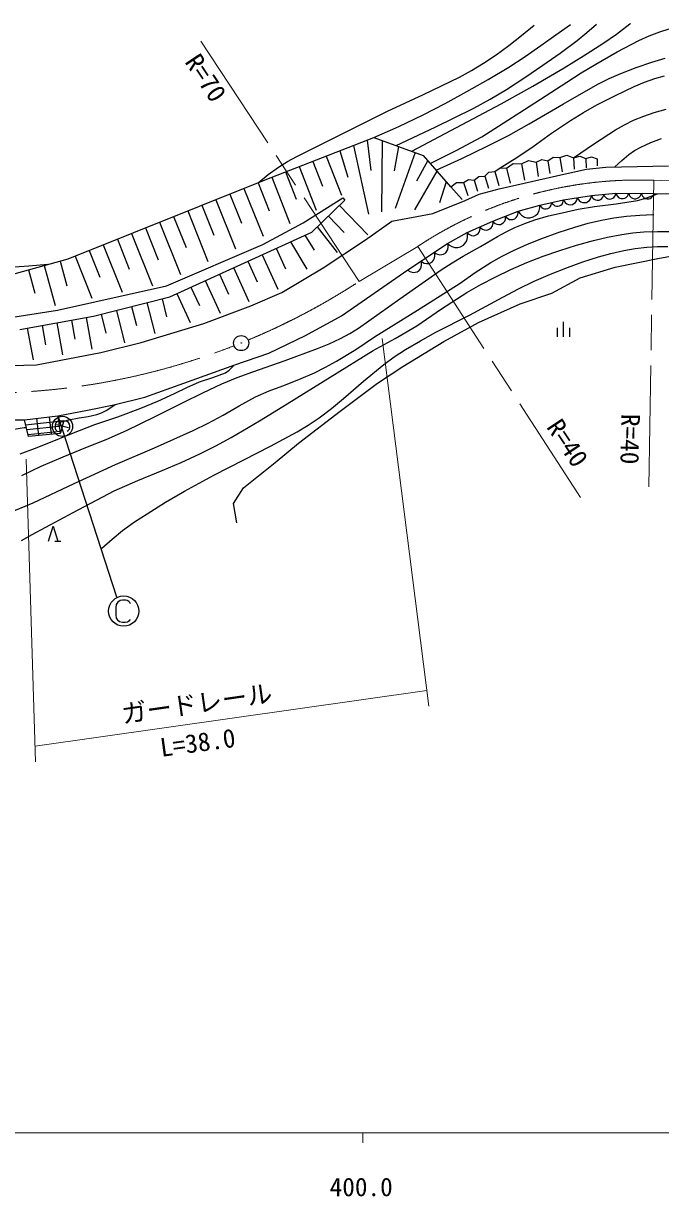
# Model space of a CAD drawing. Units: millimetres, scale not verified. Extents: x 40000 to 680000, y 20000 to 380000.
# Drawn here: x 434490 to 497394, y 198715 to 314470 of the extents above; entities that cross this region are included whole.
import ezdxf
from ezdxf.enums import TextEntityAlignment as Align

# ---------------------------------------------------------------- set-up
doc = ezdxf.new("R2010")
doc.units = ezdxf.units.MM
doc.header["$LTSCALE"] = 1000
doc.linetypes.add('CHAIN', pattern=[18.5, 12, -1.5, 3.5, -1.5])
for name, color, linetype, lineweight in [('M-BGD', 7, 'Continuous', 25), ('M-BMK', 2, 'CHAIN', 13), ('M-BMK-HTXT', 7, 'Continuous', 13), ('M-BMK-SRVR', 3, 'Continuous', 25), ('M-SUV', 7, 'Continuous', 13)]:
    doc.layers.add(name, color=color, linetype=linetype, lineweight=lineweight)
doc.styles.add('ＭＳ ゴシック', font='')
doc.styles.get('ＭＳ ゴシック').set_extended_font_data('MS Gothic')

# ---------------------------------------------------------------- blocks, each defined once
blk = doc.blocks.new('plus')
at = {"color": 0, "linetype": 'Continuous', "lineweight": -2}
for p, q in [((-1.25, 0), (1.25, 0)), ((0, -1.25), (0, 1.25))]:
    blk.add_line(p, q, dxfattribs=at)

msp = doc.modelspace()

# ---------------------------------------------------------------- linework, layer by layer
at = {"layer": 'M-BGD'}
for p, q in [((483669, 313281), (484923, 314305)), ((487038, 313339), (488514, 314367)), ((490121, 313584), (491081, 314412)), ((493036, 313430), (494360, 314428)), ((494360, 314428), (494384, 314446)), ((494384, 314446), (494416, 314470)), ((497318, 313652), (498252, 313942)), ((482403, 312288), (483669, 313281)), ((485577, 312306), (487038, 313339)), ((487474, 311539), (489149, 312787)), ((489149, 312787), (490121, 313584)), ((491685, 312486), (493036, 313430)), ((493126, 311657), (495264, 312797)), ((495264, 312797), (496274, 313250)), ((496274, 313250), (497318, 313652)), ((479909, 310538), (481169, 311385)), ((481169, 311385), (482403, 312288)), ((484016, 311210), (485577, 312306)), ((485771, 310345), (487474, 311539)), ((489799, 311262), (491685, 312486)), ((491015, 310463), (493126, 311657)), ((478734, 309820), (479909, 310538)), ((482429, 310168), (484016, 311210)), ((483989, 309123), (485771, 310345)), ((487880, 310089), (489799, 311262)), ((489566, 309601), (491015, 310463)), ((494994, 310120), (496540, 310650)), ((496540, 310650), (497848, 311051)), ((473991, 307453), (477538, 309160)), ((477538, 309160), (478734, 309820)), ((480371, 308935), (482429, 310168)), ((482176, 307953), (483989, 309123)), ((484783, 308296), (487880, 310089)), ((488148, 308686), (489566, 309601)), ((492320, 309033), (493473, 309534)), ((493473, 309534), (494994, 310120)), ((496818, 309025), (497778, 309293)), ((478282, 307753), (480371, 308935)), ((480574, 307009), (482176, 307953)), ((481656, 306554), (484783, 308296)), ((483951, 305977), (488148, 308686)), ((487797, 306541), (491192, 308476)), ((491192, 308476), (492320, 309033)), ((492934, 307366), (494797, 308245)), ((494797, 308245), (495793, 308662)), ((495793, 308662), (496818, 309025)), ((470423, 305803), (473991, 307453)), ((476133, 306577), (478282, 307753)), ((478951, 306122), (480574, 307009)), ((491102, 306434), (492934, 307366)), ((465959, 303565), (470423, 305803)), ((473967, 305459), (476133, 306577)), ((475127, 304249), (478951, 306122)), ((477252, 304193), (481656, 306554)), ((479749, 303296), (483951, 305977)), ((484429, 304550), (487797, 306541)), ((488486, 304900), (489779, 305694)), ((489779, 305694), (491102, 306434)), ((495732, 305328), (496763, 305686)), ((496763, 305686), (497944, 306029)), ((471545, 304315), (473967, 305459)), ((482369, 303422), (484429, 304550)), ((486635, 303647), (488486, 304900)), ((492961, 303983), (493828, 304475)), ((493828, 304475), (494733, 304918)), ((494733, 304918), (495732, 305328)), ((461488, 301335), (465959, 303565)), ((469097, 303226), (471545, 304315)), ((471282, 302431), (475127, 304249)), ((472851, 301861), (477252, 304193)), ((477218, 301946), (479749, 303296)), ((480281, 302347), (482369, 303422)), ((484818, 302345), (486635, 303647)), ((490863, 302628), (492961, 303983)), ((458346, 299029), (469097, 303226)), ((467081, 302439), (468562, 295652)), ((468425, 302964), (468797, 299958)), ((469097, 303226), (473961, 301457)), ((469908, 302931), (469840, 295887)), ((471529, 302342), (471085, 299925)), ((477771, 301134), (480281, 302347)), ((483203, 301257), (484818, 302345)), ((488798, 301222), (490863, 302628)), ((494829, 301926), (495432, 302260)), ((495432, 302260), (496446, 302721)), ((496446, 302721), (497480, 303125)), ((460571, 300844), (461488, 301335)), ((464394, 301390), (465905, 297517)), ((465737, 301914), (466509, 299319)), ((473150, 301752), (471186, 296224)), ((473961, 301457), (476666, 298336)), ((474660, 300650), (477218, 301946)), ((475241, 299980), (477771, 301134)), ((481553, 300219), (483203, 301257)), ((485102, 300795), (485662, 301049)), ((485662, 301049), (486263, 300917)), ((486263, 300917), (486803, 301284)), ((486803, 301284), (487454, 301253)), ((487454, 301253), (488132, 301462)), ((487454, 301253), (487668, 299817)), ((488132, 301462), (488798, 301222)), ((488798, 301222), (489425, 301380)), ((488798, 301222), (488860, 300092)), ((489425, 301380), (490020, 301131)), ((490020, 301131), (490591, 301304)), ((490020, 301131), (490051, 300214)), ((490591, 301304), (491151, 301100)), ((491151, 301100), (491151, 300428)), ((493559, 300955), (494259, 301543)), ((494259, 301543), (494829, 301926)), ((458653, 299552), (459687, 300302)), ((459687, 300302), (460571, 300844)), ((460362, 299816), (461410, 297131)), ((461706, 300341), (463388, 296032)), ((463050, 300865), (464008, 298411)), ((475313, 299897), (473104, 296089)), ((474412, 300937), (473306, 298915)), ((480454, 299802), (481039, 299878)), ((481039, 299878), (481553, 300219)), ((481039, 299878), (481436, 298473)), ((481553, 300219), (482169, 300184)), ((482169, 300184), (482847, 300647)), ((482169, 300184), (482536, 298717)), ((482847, 300647), (483666, 300611)), ((483666, 300611), (484354, 300942)), ((483666, 300611), (483972, 299023)), ((484354, 300942), (485102, 300795)), ((485102, 300795), (485316, 299359)), ((486263, 300917), (486477, 299664)), ((487847, 299609), (490097, 300080)), ((490097, 300080), (491981, 300301)), ((491981, 300301), (498185, 300412)), ((492895, 300317), (493559, 300955)), ((438900, 291240), (458346, 299029)), ((457652, 298751), (458653, 299552)), ((457652, 298751), (458763, 295977)), ((459018, 299292), (460799, 294731)), ((476215, 298856), (475560, 296762)), ((476701, 298351), (477256, 298773)), ((477256, 298773), (477954, 298779)), ((477954, 298779), (478432, 299074)), ((477954, 298779), (478381, 297496)), ((478432, 299074), (478992, 299023)), ((478992, 299023), (479451, 299379)), ((478992, 299023), (479328, 297923)), ((479451, 299379), (480031, 299390)), ((480031, 299390), (480454, 299802)), ((480031, 299390), (480398, 298229)), ((481449, 298141), (487847, 299609)), ((454874, 297638), (456022, 294773)), ((456263, 298195), (458145, 293496)), ((476701, 298351), (477801, 297098)), ((478090, 297005), (479482, 297614)), ((479482, 297614), (481449, 298141)), ((490569, 297484), (492992, 297720)), ((491746, 297458), (491781, 297602)), ((491781, 297602), (491840, 297467)), ((492899, 297451), (492957, 297576)), ((492957, 297576), (492992, 297720)), ((492992, 297720), (493038, 297575)), ((492992, 297720), (496761, 297686)), ((493038, 297575), (493112, 297452)), ((494124, 297443), (494197, 297564)), ((494197, 297564), (494248, 297708)), ((494248, 297708), (494294, 297564)), ((494294, 297564), (494369, 297440)), ((495380, 297431), (495453, 297553)), ((495453, 297553), (495505, 297697)), ((495505, 297697), (495551, 297552)), ((495551, 297552), (495625, 297429)), ((495932, 297220), (496740, 297511)), ((496636, 297420), (496710, 297542)), ((496710, 297542), (496761, 297686)), ((496740, 297511), (496917, 297580)), ((496761, 297686), (502863, 297619)), ((496917, 297580), (497094, 297648)), ((452096, 296525), (453280, 293569)), ((453485, 297082), (455428, 292231)), ((462104, 294782), (466023, 297280)), ((462957, 293886), (466234, 297041)), ((465688, 296515), (468490, 293605)), ((466023, 297280), (466234, 297041)), ((474905, 295703), (478090, 297005)), ((483334, 295936), (485488, 296542)), ((485471, 296270), (485488, 296542)), ((485488, 296542), (487810, 297080)), ((485488, 296542), (485562, 296419)), ((485562, 296419), (485658, 296321)), ((486398, 296285), (486509, 296384)), ((486509, 296384), (486593, 296538)), ((486593, 296538), (486633, 296667)), ((486633, 296667), (486649, 296811)), ((486649, 296811), (486723, 296688)), ((486723, 296688), (486819, 296591)), ((486819, 296591), (486962, 296489)), ((486962, 296489), (487106, 296449)), ((487106, 296449), (487252, 296437)), ((487252, 296437), (487432, 296479)), ((487432, 296479), (487559, 296554)), ((487559, 296554), (487670, 296653)), ((487670, 296653), (487754, 296807)), ((487754, 296807), (487794, 296936)), ((487794, 296936), (487810, 297080)), ((487810, 297080), (490569, 297484)), ((487810, 297080), (487885, 296929)), ((487885, 296929), (487987, 296807)), ((487987, 296807), (488144, 296675)), ((488144, 296675), (488308, 296614)), ((488308, 296614), (488478, 296586)), ((488478, 296586), (488691, 296617)), ((488691, 296617), (488846, 296693)), ((488846, 296693), (488986, 296798)), ((488986, 296798), (489098, 296969)), ((489098, 296969), (489158, 297116)), ((489158, 297116), (489190, 297282)), ((489190, 297282), (489265, 297131)), ((489265, 297131), (489367, 297009)), ((489271, 296129), (490887, 296404)), ((489367, 297009), (489524, 296877)), ((489524, 296877), (489688, 296816)), ((489688, 296816), (489857, 296788)), ((489857, 296788), (490071, 296819)), ((490071, 296819), (490226, 296895)), ((490226, 296895), (490365, 297000)), ((490365, 297000), (490478, 297171)), ((490478, 297171), (490537, 297317)), ((490537, 297317), (490569, 297484)), ((490569, 297484), (490628, 297349)), ((490628, 297349), (490712, 297238)), ((490712, 297238), (490843, 297116)), ((490843, 297116), (490984, 297057)), ((490887, 296404), (493006, 296667)), ((490984, 297057), (491131, 297025)), ((491131, 297025), (491318, 297043)), ((491318, 297043), (491456, 297103)), ((491456, 297103), (491582, 297188)), ((491582, 297188), (491688, 297333)), ((491688, 297333), (491746, 297458)), ((491840, 297467), (491924, 297356)), ((491924, 297356), (492055, 297234)), ((492055, 297234), (492195, 297174)), ((492195, 297174), (492342, 297143)), ((492342, 297143), (492530, 297161)), ((492530, 297161), (492668, 297220)), ((492668, 297220), (492794, 297306)), ((492794, 297306), (492899, 297451)), ((493006, 296667), (495119, 296990)), ((493112, 297452), (493234, 297312)), ((493234, 297312), (493371, 297236)), ((493371, 297236), (493518, 297187)), ((493518, 297187), (493713, 297186)), ((493713, 297186), (493861, 297231)), ((493861, 297231), (494000, 297305)), ((494000, 297305), (494124, 297443)), ((494369, 297440), (494490, 297301)), ((494490, 297301), (494627, 297225)), ((494627, 297225), (494775, 297176)), ((494775, 297176), (494969, 297174)), ((494969, 297174), (495117, 297220)), ((495117, 297220), (495256, 297294)), ((495119, 296990), (495932, 297220)), ((495256, 297294), (495380, 297431)), ((495625, 297429), (495746, 297290)), ((495746, 297290), (495884, 297213)), ((495884, 297213), (496031, 297165)), ((496031, 297165), (496226, 297163)), ((496226, 297163), (496374, 297209)), ((496374, 297209), (496512, 297283)), ((496512, 297283), (496636, 297420)), ((449318, 295413), (450539, 292365)), ((450707, 295969), (452711, 290966)), ((464596, 295463), (466143, 293856)), ((470861, 294955), (474905, 295703)), ((480844, 294960), (483334, 295936)), ((482071, 295136), (482095, 295286)), ((482095, 295286), (482089, 295448)), ((482089, 295448), (482192, 295323)), ((482192, 295323), (482314, 295231)), ((482314, 295231), (482489, 295142)), ((482820, 295131), (483013, 295207)), ((483013, 295207), (483141, 295311)), ((483141, 295311), (483249, 295439)), ((483249, 295439), (483317, 295624)), ((483317, 295624), (483341, 295773)), ((483341, 295773), (483334, 295936)), ((483334, 295936), (483485, 295711)), ((483485, 295711), (483673, 295538)), ((483673, 295538), (483950, 295360)), ((483950, 295360), (484223, 295297)), ((484223, 295297), (484499, 295288)), ((484499, 295288), (484832, 295382)), ((484832, 295382), (485063, 295533)), ((484994, 295092), (486317, 295471)), ((485063, 295533), (485263, 295729)), ((485263, 295729), (485407, 296025)), ((485407, 296025), (485471, 296270)), ((485658, 296321), (485801, 296220)), ((485801, 296220), (485945, 296180)), ((485945, 296180), (486091, 296168)), ((486091, 296168), (486271, 296210)), ((486271, 296210), (486398, 296285)), ((486317, 295471), (487667, 295795)), ((487667, 295795), (489271, 296129)), ((491572, 295062), (492793, 295289)), ((492793, 295289), (494033, 295458)), ((494033, 295458), (495358, 295567)), ((495358, 295567), (496680, 295616)), ((496680, 295616), (496700, 295617)), ((496700, 295617), (496730, 295618)), ((446540, 294300), (447797, 291161)), ((447929, 294856), (449994, 289701)), ((458131, 292655), (462104, 294782)), ((463503, 294412), (465463, 291875)), ((468257, 293126), (470861, 294955)), ((478287, 293850), (480844, 294960)), ((479495, 293884), (479559, 294079)), ((479559, 294079), (479578, 294236)), ((479578, 294236), (479565, 294405)), ((479565, 294405), (479677, 294279)), ((479677, 294279), (479808, 294188)), ((479808, 294188), (479994, 294101)), ((479994, 294101), (480168, 294085)), ((480168, 294085), (480339, 294103)), ((480339, 294103), (480537, 294189)), ((480537, 294189), (480666, 294302)), ((480666, 294302), (480774, 294440)), ((480774, 294440), (480837, 294634)), ((480837, 294634), (480857, 294791)), ((480857, 294791), (480844, 294960)), ((480844, 294960), (480947, 294835)), ((480947, 294835), (481069, 294743)), ((481069, 294743), (481244, 294654)), ((481244, 294654), (481410, 294633)), ((481410, 294633), (481575, 294644)), ((481575, 294644), (481768, 294719)), ((481768, 294719), (481896, 294823)), ((481896, 294823), (482004, 294952)), ((482004, 294952), (482071, 295136)), ((482135, 293917), (482997, 294335)), ((482489, 295142), (482656, 295121)), ((482656, 295121), (482820, 295131)), ((482997, 294335), (483986, 294742)), ((483986, 294742), (484994, 295092)), ((487291, 293846), (488943, 294381)), ((488943, 294381), (490248, 294750)), ((490248, 294750), (491572, 295062)), ((443762, 293187), (444944, 290236)), ((445151, 293743), (447223, 288570)), ((448928, 287499), (462957, 293886)), ((460853, 292928), (462470, 290216)), ((462256, 293566), (463202, 292090)), ((464074, 290356), (468257, 293126)), ((476368, 292773), (478287, 293850)), ((478113, 292788), (478260, 293021)), ((478260, 293021), (478328, 293337)), ((478334, 293586), (478287, 293850)), ((478287, 293850), (478398, 293724)), ((478328, 293337), (478334, 293586)), ((478398, 293724), (478529, 293632)), ((478529, 293632), (478715, 293546)), ((478715, 293546), (478889, 293530)), ((478889, 293530), (479060, 293547)), ((479060, 293547), (479258, 293633)), ((479258, 293633), (479388, 293747)), ((479388, 293747), (479495, 293884)), ((479625, 292458), (481302, 293445)), ((481302, 293445), (482135, 293917)), ((484267, 292697), (485666, 293257)), ((485666, 293257), (487291, 293846)), ((489104, 292597), (490771, 293055)), ((490771, 293055), (492163, 293385)), ((492163, 293385), (493577, 293659)), ((493577, 293659), (494655, 293810)), ((494655, 293810), (495739, 293901)), ((495739, 293901), (497077, 293946)), ((497077, 293946), (498428, 293930)), ((440984, 292074), (442043, 289431)), ((442373, 292631), (444240, 287969)), ((448629, 288572), (458131, 292655)), ((459450, 292289), (460368, 290271)), ((472431, 290148), (476368, 292773)), ((475104, 291712), (475056, 291898)), ((475056, 291898), (475206, 291780)), ((475114, 291534), (475104, 291712)), ((475206, 291780), (475370, 291704)), ((475370, 291704), (475594, 291645)), ((475791, 291663), (475978, 291716)), ((475978, 291716), (476181, 291852)), ((476181, 291852), (476303, 292004)), ((476303, 292004), (476395, 292179)), ((476417, 292587), (476368, 292773)), ((476368, 292773), (476564, 292593)), ((476395, 292179), (476426, 292409)), ((476426, 292409), (476417, 292587)), ((476564, 292593), (476784, 292470)), ((476784, 292470), (477090, 292364)), ((477090, 292364), (477365, 292368)), ((477365, 292368), (477631, 292422)), ((477631, 292422), (477928, 292589)), ((477917, 291523), (479625, 292458)), ((477928, 292589), (478113, 292788)), ((481744, 291510), (482890, 292081)), ((482890, 292081), (484267, 292697)), ((485815, 291504), (487455, 292082)), ((487455, 292082), (489104, 292597)), ((491254, 291435), (492498, 291776)), ((492498, 291776), (493768, 292062)), ((493768, 292062), (494902, 292260)), ((494902, 292260), (496053, 292399)), ((496053, 292399), (497069, 292466)), ((497069, 292466), (498098, 292473)), ((497124, 291280), (499826, 291778)), ((432615, 289516), (438900, 291240)), ((435008, 290538), (436895, 290703)), ((436543, 290593), (437628, 286637)), ((438115, 291024), (438783, 288585)), ((439595, 291518), (441257, 287368)), ((456644, 291012), (457565, 288990)), ((458047, 291650), (459598, 288244)), ((473792, 290837), (473744, 291023)), ((473744, 291023), (473893, 290905)), ((473770, 290429), (473802, 290659)), ((473802, 290659), (473792, 290837)), ((473893, 290905), (474058, 290830)), ((474058, 290830), (474282, 290770)), ((474282, 290770), (474479, 290788)), ((474479, 290788), (474666, 290842)), ((474666, 290842), (474869, 290977)), ((474869, 290977), (474990, 291129)), ((474990, 291129), (475082, 291304)), ((475082, 291304), (475114, 291534)), ((475594, 291645), (475791, 291663)), ((475745, 290157), (476812, 290863)), ((476812, 290863), (477917, 291523)), ((479103, 289897), (480629, 290886)), ((480629, 290886), (481744, 291510)), ((482611, 290182), (484197, 290869)), ((484197, 290869), (485815, 291504)), ((488217, 290403), (489721, 290946)), ((489721, 290946), (491254, 291435)), ((492927, 290426), (497124, 291280)), ((433121, 290427), (435008, 290538)), ((434972, 290162), (435605, 287853)), ((453838, 289734), (454739, 287756)), ((455241, 290373), (456759, 287040)), ((460003, 287919), (464074, 290356)), ((465879, 285605), (472431, 290148)), ((471650, 287295), (475745, 290157)), ((472431, 290148), (472581, 290030)), ((472581, 290030), (472745, 289955)), ((472745, 289955), (472969, 289896)), ((472969, 289896), (473166, 289913)), ((473166, 289913), (473353, 289967)), ((473353, 289967), (473557, 290102)), ((473557, 290102), (473678, 290254)), ((473678, 290254), (473770, 290429)), ((477610, 288858), (479103, 289897)), ((479635, 288704), (481056, 289442)), ((481056, 289442), (482611, 290182)), ((484906, 289026), (486544, 289740)), ((486544, 289740), (488217, 290403)), ((489442, 289360), (492927, 290426)), ((437851, 286182), (448629, 288572)), ((451032, 288457), (451866, 286627)), ((452435, 289096), (453905, 285867)), ((473399, 286176), (477610, 288858)), ((478252, 287919), (479635, 288704)), ((481827, 287460), (483353, 288270)), ((483353, 288270), (484906, 289026)), ((486668, 287866), (489442, 289360)), ((441410, 285589), (448928, 287499)), ((448176, 287308), (448630, 285520)), ((449630, 287818), (450936, 284948)), ((456928, 286617), (460003, 287919)), ((467571, 284419), (471650, 287295)), ((475763, 286300), (478252, 287919)), ((478520, 285697), (481827, 287460)), ((483538, 286799), (486668, 287866)), ((433652, 285535), (437851, 286182)), ((443665, 286162), (444477, 282969)), ((445169, 286544), (445647, 284664)), ((446673, 286926), (447449, 283870)), ((452296, 284872), (456928, 286617)), ((469158, 283541), (473399, 286176)), ((473318, 284636), (475763, 286300)), ((479413, 284950), (483538, 286799)), ((434142, 284275), (441410, 285589)), ((437776, 284932), (438350, 281755)), ((439229, 285195), (439571, 283303)), ((440683, 285458), (441249, 282329)), ((442162, 285780), (442636, 283912)), ((446124, 282989), (452296, 284872)), ((462345, 283681), (465879, 285605)), ((475193, 283992), (478520, 285697)), ((475999, 283100), (479413, 284950)), ((487792, 285036), (487792, 283536)), ((434868, 284406), (435437, 281262)), ((436322, 284669), (436669, 282748)), ((458722, 281937), (462345, 283681)), ((465807, 283392), (466699, 283877)), ((466699, 283877), (467571, 284419)), ((471181, 283388), (473318, 284636)), ((473680, 283166), (475193, 283992)), ((487192, 284440), (487192, 283540)), ((488392, 284440), (488392, 283540)), ((442135, 281992), (446124, 282989)), ((463536, 282408), (464685, 282873)), ((464685, 282873), (465807, 283392)), ((467291, 282312), (469158, 283541)), ((469020, 282195), (471181, 283388)), ((471944, 280611), (475999, 283100)), ((472197, 282288), (473680, 283166)), ((435792, 280773), (442135, 281992)), ((455367, 280773), (458722, 281937)), ((460342, 281220), (463536, 282408)), ((464766, 279576), (469020, 282195)), ((465404, 281141), (467291, 282312)), ((470061, 280825), (471107, 281578)), ((471107, 281578), (472197, 282288)), ((432025, 280690), (435792, 280773)), ((450311, 278984), (455367, 280773)), ((454449, 280001), (454786, 280254)), ((454786, 280254), (455090, 280558)), ((455090, 280558), (455165, 280641)), ((455165, 280641), (455246, 280731)), ((457132, 280091), (460342, 281220)), ((463223, 280003), (464323, 280543)), ((464323, 280543), (465404, 281141)), ((468057, 279164), (470061, 280825)), ((469455, 278975), (471944, 280611)), ((446464, 277597), (450311, 278984)), ((450621, 278553), (451872, 279104)), ((451872, 279104), (453175, 279525)), ((453175, 279525), (454449, 280001)), ((454082, 278907), (455596, 279527)), ((455596, 279527), (457132, 280091)), ((460090, 278722), (461666, 279334)), ((460531, 276951), (464766, 279576)), ((461666, 279334), (463223, 280003)), ((465756, 276201), (469455, 278975)), ((466092, 277457), (468057, 279164)), ((447748, 277198), (449400, 277949)), ((449400, 277949), (450621, 278553)), ((450333, 277107), (452195, 278034)), ((452195, 278034), (454082, 278907)), ((457416, 277633), (458735, 278203)), ((458735, 278203), (460090, 278722)), ((440827, 276300), (443422, 276837)), ((443104, 276569), (443536, 276865)), ((443422, 276837), (446464, 277597)), ((446070, 276502), (447748, 277198)), ((447505, 275681), (450333, 277107)), ((454199, 275804), (455790, 276744)), ((455790, 276744), (457416, 277633)), ((457781, 275264), (460531, 276951)), ((464898, 276483), (466092, 277457)), ((434584, 275367), (437882, 275737)), ((434584, 275367), (437882, 275737)), ((436016, 273818), (435826, 275506)), ((437260, 273938), (437069, 275646)), ((437882, 275737), (440827, 276300)), ((437882, 275737), (438118, 274021)), ((437882, 275737), (443662, 257876)), ((438979, 275353), (439989, 275541)), ((439989, 275541), (440867, 275686)), ((440867, 275686), (441722, 275888)), ((441548, 274883), (443816, 275663)), ((441722, 275888), (442205, 276063)), ((442205, 276063), (442664, 276294)), ((442664, 276294), (443104, 276569)), ((443816, 275663), (446070, 276502)), ((444650, 274307), (447505, 275681)), ((452732, 275030), (454199, 275804)), ((461631, 273071), (465756, 276201)), ((462605, 274835), (463677, 275565)), ((463677, 275565), (464898, 276483)), ((430613, 275333), (434584, 275367)), ((432809, 274301), (434553, 274598)), ((434553, 274598), (434652, 274612)), ((434988, 273718), (434584, 275367)), ((434652, 274612), (434751, 274627)), ((434704, 274877), (437950, 275242)), ((434824, 274388), (438018, 274746)), ((437993, 275108), (438979, 275353)), ((439255, 274010), (441548, 274883)), ((451248, 274315), (452732, 275030)), ((454997, 273627), (457781, 275264)), ((461509, 274161), (462605, 274835)), ((434944, 273898), (438086, 274251)), ((438118, 274021), (434988, 273718)), ((436982, 273080), (439255, 274010)), ((440635, 272613), (442655, 273433)), ((442655, 273433), (444650, 274307)), ((447424, 272604), (451248, 274315)), ((453472, 272788), (454997, 273627)), ((458891, 272758), (461509, 274161)), ((434152, 272008), (435570, 272513)), ((435570, 272513), (436982, 273080)), ((438419, 271719), (440635, 272613)), ((443585, 270953), (447424, 272604)), ((451921, 272003), (453472, 272788)), ((456244, 271407), (458891, 272758)), ((459355, 271151), (461631, 273071)), ((436239, 270774), (438419, 271719)), ((439503, 269086), (443585, 270953)), ((448179, 270372), (450058, 271158)), ((450058, 271158), (451921, 272003)), ((453297, 269882), (456244, 271407)), ((456225, 268661), (459355, 271151)), ((434343, 269855), (436239, 270774)), ((445796, 269384), (448179, 270372)), ((450388, 268308), (453297, 269882)), ((435445, 267164), (439503, 269086)), ((443446, 268345), (445796, 269384)), ((455229, 267096), (456225, 268661)), ((439383, 266223), (443446, 268345)), ((448522, 267223), (450388, 268308)), ((432900, 266106), (435445, 267164)), ((446694, 266091), (448522, 267223)), ((455560, 265195), (455229, 267096)), ((435350, 264048), (439383, 266223)), ((444283, 264433), (445467, 265284)), ((445467, 265284), (446694, 266091)), ((434296, 263441), (435350, 264048)), ((436978, 263370), (437436, 264867)), ((437436, 264867), (437893, 263370)), ((443240, 263585), (444283, 264433)), ((437582, 263370), (438182, 263370)), ((442235, 262691), (443240, 263585)), ((443659, 257149), (443599, 256849)), ((443802, 257359), (443659, 257149)), ((444042, 257524), (443802, 257359)), ((444274, 257569), (444042, 257524)), ((444567, 257569), (444274, 257569)), ((444739, 257524), (444567, 257569)), ((444882, 257442), (444739, 257524)), ((444987, 257337), (444882, 257442)), ((445047, 257194), (444987, 257337)), ((443599, 256849), (443599, 256114)), ((443599, 256114), (443659, 255799)), ((443659, 255799), (443772, 255612)), ((443772, 255612), (443989, 255454)), ((443989, 255454), (444259, 255394)), ((444259, 255394), (444544, 255394)), ((444544, 255394), (444762, 255417)), ((444762, 255417), (444874, 255484)), ((444874, 255484), (444979, 255582)), ((444979, 255582), (445024, 255687))]:
    msp.add_line(p, q, dxfattribs=at)
msp.add_lwpolyline([(438804, 274255), (438900, 274292), (438973, 274359), (439031, 274452), (439065, 274566), (439072, 274761), (439047, 274917), (438943, 275081), (438806, 275180), (438608, 275227), (438118, 275244), (437907, 275212), (437779, 275141), (437669, 275000), (437623, 274821), (437617, 274632), (437627, 274486), (437669, 274410), (437731, 274337), (437800, 274305)], dxfattribs=at)
for centre, radius in [((455988, 282931), 22.5), ((438345, 274711), 995), ((444387, 256482), 1492)]:
    msp.add_circle(centre, radius, dxfattribs=at)
at = {"layer": 'M-BMK'}
for p, q in [((452000, 312715), (467641, 289015)), ((496242, 268731), (496722, 298992)), ((496722, 298992), (502577, 298782)), ((467641, 289015), (473427, 292477)), ((473427, 292477), (489478, 267702))]:
    msp.add_line(p, q, dxfattribs=at)
for centre, radius, start, end in [((495182, 259592), 39429, 87.76221, 123.48639), ((430449, 346228), 68239, 292.60297, 303.02664), ((430449, 346228), 68239, 262.72876, 291.34393)]:
    msp.add_arc(centre, radius, start, end, dxfattribs=at)
at = {"layer": 'M-BMK-HTXT'}
for p, q in [((469909, 283389), (474515, 247119)), ((434742, 271478), (435693, 241612)), ((435643, 243164), (474321, 248651))]:
    msp.add_line(p, q, dxfattribs=at)
at = {"layer": 'M-BMK-SRVR'}
msp.add_circle((455988, 282931), 746, dxfattribs=at)
at = {"layer": 'M-SUV'}
for p, q in [((40000, 205000), (579000, 205000)), ((468000, 205000), (468000, 204000))]:
    msp.add_line(p, q, dxfattribs=at)

# ---------------------------------------------------------------- block references
at = {"layer": 'M-BGD', "xscale": 500, "yscale": 500, "rotation": 76}
msp.add_blockref('plus', (438345, 274711), dxfattribs=at)

# ---------------------------------------------------------------- texts
at = {"layer": 'M-BGD', "style": 'ＭＳ ゴシック'}
for s, rotation, p in [('R=70', 303.5, (449897, 310375)), ('R=40', 303.7, (485606, 274336)), ('R=40', 268.9, (492978, 275974))]:
    msp.add_text(s, height=1833, rotation=rotation, dxfattribs=at).set_placement(p, align=Align.BOTTOM_LEFT)
at = {"layer": 'M-BMK-HTXT', "style": 'ＭＳ ゴシック'}
for s, rotation, p in [('ガードレール', 8.1, (444387, 244862)), ('L=38.0', 7.7, (448183, 241556))]:
    msp.add_text(s, height=1833, rotation=rotation, dxfattribs=at).set_placement(p, align=Align.BOTTOM_LEFT)
at = {"layer": 'M-SUV', "style": 'ＭＳ ゴシック'}
msp.add_text('400.0', height=1833, dxfattribs=at).set_placement((464719, 198195), align=Align.BOTTOM_LEFT)

doc.saveas('drawing.dxf')
